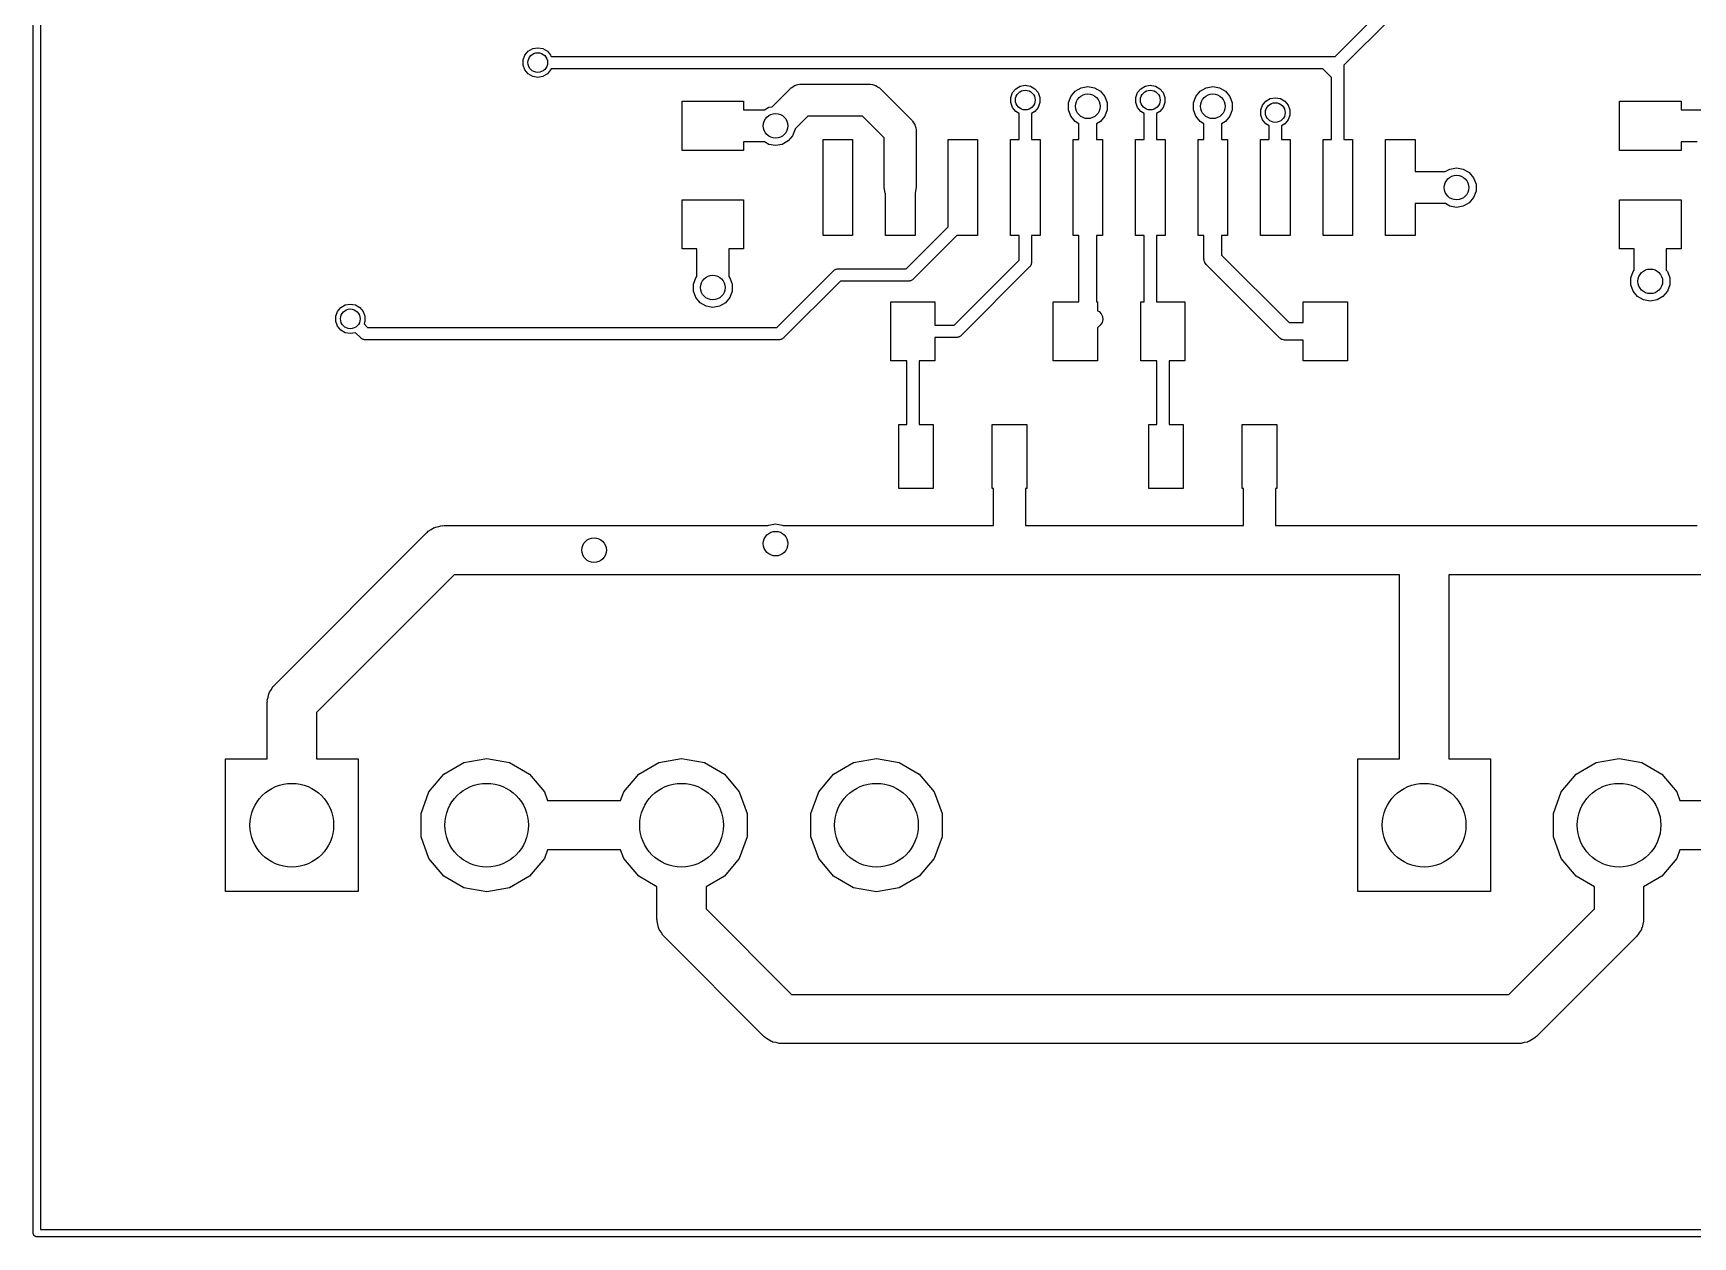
# Model space of a CAD drawing. Extents: x 25 to 125, y -125 to -25.
# Drawn here: x 24.93 to 58.65, y -125.08 to -100.62 of the extents above; entities that cross this region are included whole.
import ezdxf

# ---------------------------------------------------------------- set-up
doc = ezdxf.new("R2010")
doc.units = 0
doc.header["$MEASUREMENT"] = 0
doc.layers.add('BLACK', color=7, linetype='CONTINUOUS')

msp = doc.modelspace()

# ---------------------------------------------------------------- linework, layer by layer
at = {"layer": 'Black'}
for p, q in [((24.925, -125), (24.925, -25)), ((25.075, -25.075), (25.075, -124.925)), ((51.3832, -101.094), (52.3626, -100.115)), ((52.5028, -100.328), (51.56, -101.271)), ((34.8824, -101.167), (34.9182, -101.068)), ((34.8824, -101.271), (34.8824, -101.167)), ((34.9182, -101.068), (34.9854, -100.988)), ((34.9854, -100.988), (35.076, -100.936)), ((35.076, -100.936), (35.179, -100.918)), ((35.179, -100.918), (35.282, -100.936)), ((35.282, -100.936), (35.3726, -100.988)), ((35.3726, -100.988), (35.4398, -101.068)), ((35.4398, -101.068), (35.4491, -101.094)), ((35.4491, -101.094), (51.181, -101.094)), ((51.181, -101.094), (51.3832, -101.094)), ((34.9182, -101.37), (34.8824, -101.271)), ((34.9854, -101.45), (34.9182, -101.37)), ((35.076, -101.502), (34.9854, -101.45)), ((35.179, -101.52), (35.076, -101.502)), ((35.282, -101.502), (35.179, -101.52)), ((35.3726, -101.45), (35.282, -101.502)), ((35.4398, -101.37), (35.3726, -101.45)), ((35.4491, -101.344), (35.4398, -101.37)), ((51.1292, -101.344), (35.4491, -101.344)), ((51.31, -101.525), (51.1292, -101.344)), ((51.56, -101.271), (51.56, -101.473)), ((51.56, -101.473), (51.56, -102.785)), ((39.9395, -102.116), (40.3042, -101.751)), ((40.3042, -101.751), (40.3159, -101.743)), ((40.3159, -101.743), (40.3251, -101.732)), ((40.3251, -101.732), (40.3619, -101.711)), ((40.3619, -101.711), (40.3967, -101.686)), ((40.3967, -101.686), (40.4105, -101.683)), ((40.4105, -101.683), (40.4228, -101.676)), ((40.4228, -101.676), (40.4647, -101.668)), ((40.4647, -101.668), (40.5057, -101.657)), ((40.5057, -101.657), (40.5199, -101.658)), ((40.5199, -101.658), (40.534, -101.656)), ((40.534, -101.656), (41.91, -101.656)), ((41.91, -101.656), (41.9241, -101.658)), ((41.9241, -101.658), (41.9383, -101.657)), ((41.9383, -101.657), (41.9793, -101.668)), ((41.9793, -101.668), (42.0212, -101.676)), ((42.0212, -101.676), (42.0335, -101.683)), ((42.0335, -101.683), (42.0474, -101.686)), ((42.0474, -101.686), (42.0821, -101.711)), ((42.0821, -101.711), (42.1189, -101.732)), ((42.1189, -101.732), (42.1281, -101.743)), ((42.1281, -101.743), (42.1398, -101.751)), ((42.1398, -101.751), (42.7748, -102.386)), ((44.7884, -101.929), (44.8242, -101.83)), ((44.8242, -101.83), (44.8914, -101.75)), ((44.8914, -101.75), (44.982, -101.698)), ((44.982, -101.698), (45.085, -101.68)), ((45.085, -101.68), (45.188, -101.698)), ((45.188, -101.698), (45.2786, -101.75)), ((45.2786, -101.75), (45.3458, -101.83)), ((45.3458, -101.83), (45.3816, -101.929)), ((46.0073, -101.907), (46.0969, -101.8)), ((46.0969, -101.8), (46.2177, -101.731)), ((46.2177, -101.731), (46.355, -101.706)), ((46.355, -101.706), (46.4923, -101.731)), ((46.4923, -101.731), (46.6131, -101.8)), ((46.6131, -101.8), (46.7027, -101.907)), ((47.3284, -101.929), (47.3642, -101.83)), ((47.3642, -101.83), (47.4314, -101.75)), ((47.4314, -101.75), (47.522, -101.698)), ((47.522, -101.698), (47.625, -101.68)), ((47.625, -101.68), (47.728, -101.698)), ((47.728, -101.698), (47.8186, -101.75)), ((47.8186, -101.75), (47.8858, -101.83)), ((47.8858, -101.83), (47.9216, -101.929)), ((48.5473, -101.907), (48.6369, -101.8)), ((48.6369, -101.8), (48.7577, -101.731)), ((48.7577, -101.731), (48.895, -101.706)), ((48.895, -101.706), (49.0323, -101.731)), ((49.0323, -101.731), (49.1531, -101.8)), ((49.1531, -101.8), (49.2427, -101.907)), ((51.31, -102.785), (51.31, -101.525)), ((38.11, -103.005), (38.11, -102.005)), ((38.11, -102.005), (39.36, -102.005)), ((39.36, -102.005), (39.36, -102.18)), ((39.36, -102.18), (39.7821, -102.18)), ((39.7821, -102.18), (39.8727, -102.128)), ((39.8727, -102.128), (39.9395, -102.116)), ((44.7884, -102.033), (44.7884, -101.929)), ((44.8242, -102.132), (44.7884, -102.033)), ((44.8914, -102.212), (44.8242, -102.132)), ((45.3458, -102.132), (45.2786, -102.212)), ((45.3816, -102.033), (45.3458, -102.132)), ((45.3816, -101.929), (45.3816, -102.033)), ((45.9596, -102.038), (46.0073, -101.907)), ((45.9596, -102.178), (45.9596, -102.038)), ((46.0073, -102.309), (45.9596, -102.178)), ((46.7027, -101.907), (46.7504, -102.038)), ((46.7504, -102.178), (46.7027, -102.309)), ((46.7504, -102.038), (46.7504, -102.178)), ((47.3284, -102.033), (47.3284, -101.929)), ((47.3642, -102.132), (47.3284, -102.033)), ((47.4314, -102.212), (47.3642, -102.132)), ((47.8858, -102.132), (47.8186, -102.212)), ((47.9216, -102.033), (47.8858, -102.132)), ((47.9216, -101.929), (47.9216, -102.033)), ((48.4996, -102.038), (48.5473, -101.907)), ((48.4996, -102.178), (48.4996, -102.038)), ((48.5473, -102.309), (48.4996, -102.178)), ((49.2427, -101.907), (49.2904, -102.038)), ((49.2904, -102.178), (49.2427, -102.309)), ((49.2904, -102.038), (49.2904, -102.178)), ((49.8684, -102.183), (49.9042, -102.084)), ((49.8684, -102.287), (49.8684, -102.183)), ((49.9042, -102.084), (49.9714, -102.004)), ((49.9714, -102.004), (50.062, -101.952)), ((50.062, -101.952), (50.165, -101.934)), ((50.165, -101.934), (50.268, -101.952)), ((50.268, -101.952), (50.3586, -102.004)), ((50.3586, -102.004), (50.4258, -102.084)), ((50.4258, -102.084), (50.4616, -102.183)), ((50.4616, -102.183), (50.4616, -102.287)), ((57.16, -103.005), (57.16, -102.005)), ((57.16, -102.005), (58.41, -102.005)), ((58.41, -102.005), (58.41, -102.18)), ((58.41, -102.18), (58.9254, -102.18)), ((40.6686, -102.306), (40.4054, -102.569)), ((41.7754, -102.306), (40.6686, -102.306)), ((42.22, -102.751), (41.7754, -102.306)), ((42.7748, -102.386), (42.783, -102.398)), ((42.783, -102.398), (42.794, -102.407)), ((42.794, -102.407), (42.8152, -102.444)), ((42.8152, -102.444), (42.8396, -102.479)), ((42.8396, -102.479), (42.8433, -102.492)), ((42.8433, -102.492), (42.8504, -102.505)), ((42.8504, -102.505), (42.8578, -102.547)), ((44.96, -102.251), (44.8914, -102.212)), ((44.96, -102.785), (44.96, -102.251)), ((45.2786, -102.212), (45.21, -102.251)), ((45.21, -102.251), (45.21, -102.785)), ((46.0969, -102.416), (46.0073, -102.309)), ((46.175, -102.461), (46.0969, -102.416)), ((46.175, -102.785), (46.175, -102.461)), ((46.6131, -102.416), (46.535, -102.461)), ((46.535, -102.461), (46.535, -102.785)), ((46.7027, -102.309), (46.6131, -102.416)), ((47.5, -102.251), (47.4314, -102.212)), ((47.5, -102.785), (47.5, -102.251)), ((47.8186, -102.212), (47.75, -102.251)), ((47.75, -102.251), (47.75, -102.785)), ((48.6369, -102.416), (48.5473, -102.309)), ((48.715, -102.461), (48.6369, -102.416)), ((48.715, -102.785), (48.715, -102.461)), ((49.1531, -102.416), (49.075, -102.461)), ((49.075, -102.461), (49.075, -102.785)), ((49.2427, -102.309), (49.1531, -102.416)), ((49.9042, -102.386), (49.8684, -102.287)), ((49.9714, -102.466), (49.9042, -102.386)), ((50.04, -102.505), (49.9714, -102.466)), ((50.04, -102.785), (50.04, -102.505)), ((50.3586, -102.466), (50.29, -102.505)), ((50.29, -102.505), (50.29, -102.785)), ((50.4258, -102.386), (50.3586, -102.466)), ((50.4616, -102.287), (50.4258, -102.386)), ((39.7821, -102.83), (39.36, -102.83)), ((39.36, -102.83), (39.36, -103.005)), ((39.8727, -102.882), (39.7821, -102.83)), ((40.2681, -102.813), (40.1473, -102.882)), ((40.3577, -102.706), (40.2681, -102.813)), ((40.4054, -102.575), (40.3577, -102.706)), ((40.4054, -102.569), (40.4054, -102.575)), ((40.975, -104.735), (40.975, -102.785)), ((40.975, -102.785), (41.575, -102.785)), ((41.575, -102.785), (41.575, -104.735)), ((42.22, -103.76), (42.22, -102.751)), ((42.8578, -102.547), (42.8688, -102.588)), ((42.8688, -102.588), (42.8675, -102.602)), ((42.8675, -102.602), (42.87, -102.616)), ((42.87, -102.616), (42.87, -103.76)), ((43.515, -104.558), (43.515, -102.785)), ((43.515, -102.785), (44.115, -102.785)), ((44.115, -102.785), (44.115, -104.735)), ((44.785, -104.735), (44.785, -102.785)), ((44.785, -102.785), (44.96, -102.785)), ((45.21, -102.785), (45.385, -102.785)), ((45.385, -102.785), (45.385, -104.735)), ((46.055, -104.735), (46.055, -102.785)), ((46.055, -102.785), (46.175, -102.785)), ((46.535, -102.785), (46.655, -102.785)), ((46.655, -102.785), (46.655, -104.735)), ((47.325, -104.735), (47.325, -102.785)), ((47.325, -102.785), (47.5, -102.785)), ((47.75, -102.785), (47.925, -102.785)), ((47.925, -102.785), (47.925, -104.735)), ((48.595, -104.735), (48.595, -102.785)), ((48.595, -102.785), (48.715, -102.785)), ((49.075, -102.785), (49.195, -102.785)), ((49.195, -102.785), (49.195, -104.735)), ((49.865, -104.735), (49.865, -102.785)), ((49.865, -102.785), (50.04, -102.785)), ((50.29, -102.785), (50.465, -102.785)), ((50.465, -102.785), (50.465, -104.735)), ((51.135, -104.735), (51.135, -102.785)), ((51.135, -102.785), (51.31, -102.785)), ((51.56, -102.785), (51.735, -102.785)), ((51.735, -102.785), (51.735, -104.735)), ((52.405, -104.735), (52.405, -102.785)), ((52.405, -102.785), (53.005, -102.785)), ((53.005, -102.785), (53.005, -103.435)), ((58.735, -102.83), (58.41, -102.83)), ((58.41, -102.83), (58.41, -103.005)), ((39.36, -103.005), (38.11, -103.005)), ((40.01, -102.907), (39.8727, -102.882)), ((40.1473, -102.882), (40.01, -102.907)), ((58.41, -103.005), (57.16, -103.005)), ((53.005, -103.435), (53.6183, -103.435)), ((53.6183, -103.435), (53.7107, -103.382)), ((53.7107, -103.382), (53.848, -103.357)), ((53.848, -103.357), (53.9853, -103.382)), ((53.9853, -103.382), (54.1061, -103.451)), ((54.1061, -103.451), (54.1957, -103.558)), ((42.2396, -103.871), (42.22, -103.76)), ((42.87, -103.76), (42.8504, -103.871)), ((54.1957, -103.558), (54.2434, -103.689)), ((54.2434, -103.829), (54.1957, -103.96)), ((54.2434, -103.689), (54.2434, -103.829)), ((38.11, -105.005), (38.11, -104.005)), ((38.11, -104.005), (39.36, -104.005)), ((39.36, -104.005), (39.36, -105.005)), ((42.245, -103.881), (42.2396, -103.871)), ((42.245, -104.735), (42.245, -103.881)), ((42.8504, -103.871), (42.845, -103.881)), ((42.845, -103.881), (42.845, -104.735)), ((53.6218, -104.085), (53.005, -104.085)), ((53.005, -104.085), (53.005, -104.735)), ((53.7107, -104.136), (53.6218, -104.085)), ((53.848, -104.161), (53.7107, -104.136)), ((53.9853, -104.136), (53.848, -104.161)), ((54.1061, -104.067), (53.9853, -104.136)), ((54.1957, -103.96), (54.1061, -104.067)), ((57.16, -105.005), (57.16, -104.005)), ((57.16, -104.005), (58.41, -104.005)), ((58.41, -104.005), (58.41, -105.005)), ((41.575, -104.735), (40.975, -104.735)), ((42.845, -104.735), (42.245, -104.735)), ((42.6612, -105.412), (43.515, -104.558)), ((43.6918, -104.735), (42.8014, -105.625)), ((44.115, -104.735), (43.6918, -104.735)), ((44.96, -104.735), (44.785, -104.735)), ((44.96, -105.231), (44.96, -104.735)), ((45.385, -104.735), (45.21, -104.735)), ((45.21, -104.735), (45.21, -105.283)), ((46.175, -104.735), (46.055, -104.735)), ((46.175, -106.08), (46.175, -104.735)), ((46.655, -104.735), (46.535, -104.735)), ((46.535, -104.735), (46.535, -106.08)), ((47.5, -104.735), (47.325, -104.735)), ((47.5, -104.902), (47.5, -104.735)), ((47.925, -104.735), (47.75, -104.735)), ((47.75, -104.735), (47.75, -104.902)), ((48.715, -104.735), (48.595, -104.735)), ((48.715, -105.205), (48.715, -104.735)), ((49.195, -104.735), (49.075, -104.735)), ((49.075, -104.735), (49.075, -105.13)), ((50.465, -104.735), (49.865, -104.735)), ((51.735, -104.735), (51.135, -104.735)), ((53.005, -104.735), (52.405, -104.735)), ((38.41, -105.005), (38.11, -105.005)), ((38.41, -105.563), (38.41, -105.005)), ((39.36, -105.005), (39.06, -105.005)), ((39.06, -105.005), (39.06, -105.563)), ((47.5, -106.08), (47.5, -104.902)), ((47.75, -104.902), (47.75, -106.08)), ((48.7164, -105.213), (48.715, -105.205)), ((48.7157, -105.221), (48.7164, -105.213)), ((49.075, -105.13), (50.4446, -106.5)), ((57.46, -105.005), (57.16, -105.005)), ((57.46, -105.436), (57.46, -105.005)), ((58.41, -105.005), (58.11, -105.005)), ((58.11, -105.005), (58.11, -105.436)), ((40.0342, -106.601), (41.1866, -105.449)), ((41.1866, -105.449), (41.1911, -105.445)), ((41.1911, -105.445), (41.1947, -105.441)), ((41.1947, -105.441), (41.2088, -105.433)), ((41.2088, -105.433), (41.2222, -105.424)), ((41.2222, -105.424), (41.2275, -105.422)), ((41.2275, -105.422), (41.2322, -105.42)), ((41.2322, -105.42), (41.2483, -105.417)), ((41.2483, -105.417), (41.2641, -105.412)), ((41.2641, -105.412), (41.2696, -105.413)), ((41.2696, -105.413), (41.275, -105.412)), ((41.275, -105.412), (42.6612, -105.412)), ((43.6362, -106.555), (44.96, -105.231)), ((45.1734, -105.371), (43.7764, -106.768)), ((45.1765, -105.367), (45.1734, -105.371)), ((45.1808, -105.363), (45.1765, -105.367)), ((45.1889, -105.349), (45.1808, -105.363)), ((45.1983, -105.336), (45.1889, -105.349)), ((45.1997, -105.331), (45.1983, -105.336)), ((45.2025, -105.326), (45.1997, -105.331)), ((45.2053, -105.31), (45.2025, -105.326)), ((45.2095, -105.294), (45.2053, -105.31)), ((45.21, -105.283), (45.209, -105.288)), ((45.209, -105.288), (45.2095, -105.294)), ((48.7218, -105.243), (48.7157, -105.221)), ((48.7259, -105.267), (48.7218, -105.243)), ((48.7298, -105.273), (48.7259, -105.267)), ((48.7319, -105.281), (48.7298, -105.273)), ((48.7454, -105.3), (48.7319, -105.281)), ((48.7571, -105.321), (48.7454, -105.3)), ((48.7632, -105.326), (48.7571, -105.321)), ((48.7677, -105.332), (48.7632, -105.326)), ((50.2427, -106.807), (48.7677, -105.332)), ((57.3896, -105.594), (57.4373, -105.463)), ((57.4373, -105.463), (57.46, -105.436)), ((58.11, -105.436), (58.1327, -105.463)), ((58.1327, -105.463), (58.1804, -105.594)), ((38.3396, -105.721), (38.3873, -105.59)), ((38.3396, -105.861), (38.3396, -105.721)), ((38.3873, -105.992), (38.3396, -105.861)), ((38.3873, -105.59), (38.41, -105.563)), ((39.06, -105.563), (39.0827, -105.59)), ((39.0827, -105.59), (39.1304, -105.721)), ((39.1304, -105.861), (39.0827, -105.992)), ((39.1304, -105.721), (39.1304, -105.861)), ((41.3268, -105.662), (40.1744, -106.814)), ((42.713, -105.662), (41.3268, -105.662)), ((42.7184, -105.661), (42.713, -105.662)), ((42.7239, -105.662), (42.7184, -105.661)), ((42.7397, -105.657), (42.7239, -105.662)), ((42.7558, -105.654), (42.7397, -105.657)), ((42.7605, -105.652), (42.7558, -105.654)), ((42.7658, -105.65), (42.7605, -105.652)), ((42.7792, -105.641), (42.7658, -105.65)), ((42.7933, -105.633), (42.7792, -105.641)), ((42.7969, -105.629), (42.7933, -105.633)), ((42.8014, -105.625), (42.7969, -105.629)), ((57.3896, -105.734), (57.3896, -105.594)), ((57.4373, -105.865), (57.3896, -105.734)), ((57.5269, -105.972), (57.4373, -105.865)), ((58.1327, -105.865), (58.0431, -105.972)), ((58.1804, -105.734), (58.1327, -105.865)), ((58.1804, -105.594), (58.1804, -105.734)), ((31.1082, -106.275), (31.1754, -106.195)), ((31.1754, -106.195), (31.266, -106.143)), ((31.266, -106.143), (31.369, -106.125)), ((31.369, -106.125), (31.472, -106.143)), ((31.472, -106.143), (31.5626, -106.195)), ((31.5626, -106.195), (31.6298, -106.275)), ((38.4769, -106.099), (38.3873, -105.992)), ((38.5977, -106.168), (38.4769, -106.099)), ((38.735, -106.193), (38.5977, -106.168)), ((38.8723, -106.168), (38.735, -106.193)), ((38.9931, -106.099), (38.8723, -106.168)), ((39.0827, -105.992), (38.9931, -106.099)), ((42.35, -107.28), (42.35, -106.08)), ((42.35, -106.08), (43.25, -106.08)), ((43.25, -106.08), (43.25, -106.555)), ((45.65, -107.28), (45.65, -106.08)), ((45.65, -106.08), (46.175, -106.08)), ((46.535, -106.08), (46.55, -106.08)), ((46.55, -106.08), (46.55, -106.261)), ((47.43, -107.28), (47.43, -106.08)), ((47.43, -106.08), (47.5, -106.08)), ((47.75, -106.08), (48.33, -106.08)), ((48.33, -106.08), (48.33, -107.28)), ((50.73, -106.5), (50.73, -106.08)), ((50.73, -106.08), (51.63, -106.08)), ((51.63, -106.08), (51.63, -107.28)), ((57.6477, -106.041), (57.5269, -105.972)), ((57.785, -106.066), (57.6477, -106.041)), ((57.9223, -106.041), (57.785, -106.066)), ((58.0431, -105.972), (57.9223, -106.041)), ((31.0724, -106.374), (31.1082, -106.275)), ((31.0724, -106.478), (31.0724, -106.374)), ((31.1082, -106.577), (31.0724, -106.478)), ((31.6298, -106.275), (31.6656, -106.374)), ((31.6656, -106.478), (31.6476, -106.528)), ((31.6476, -106.528), (31.7208, -106.601)), ((31.6656, -106.374), (31.6656, -106.478)), ((43.25, -106.555), (43.6362, -106.555)), ((46.55, -106.261), (46.5852, -106.278)), ((46.6093, -106.552), (46.55, -106.612)), ((46.5852, -106.278), (46.6294, -106.322)), ((46.6451, -106.501), (46.6093, -106.552)), ((46.6294, -106.322), (46.6559, -106.378)), ((46.6613, -106.441), (46.6451, -106.501)), ((46.6559, -106.378), (46.6613, -106.441)), ((50.4446, -106.5), (50.73, -106.5)), ((31.1754, -106.657), (31.1082, -106.577)), ((31.266, -106.709), (31.1754, -106.657)), ((31.369, -106.727), (31.266, -106.709)), ((31.472, -106.709), (31.369, -106.727)), ((31.474, -106.708), (31.472, -106.709)), ((31.5806, -106.814), (31.474, -106.708)), ((31.5851, -106.818), (31.5806, -106.814)), ((31.5886, -106.822), (31.5851, -106.818)), ((31.6028, -106.83), (31.5886, -106.822)), ((31.6162, -106.839), (31.6028, -106.83)), ((31.6215, -106.841), (31.6162, -106.839)), ((31.6262, -106.843), (31.6215, -106.841)), ((31.6423, -106.846), (31.6262, -106.843)), ((31.6581, -106.851), (31.6423, -106.846)), ((31.6636, -106.85), (31.6581, -106.851)), ((31.669, -106.851), (31.6636, -106.85)), ((40.086, -106.851), (31.669, -106.851)), ((31.7208, -106.601), (40.0342, -106.601)), ((40.0914, -106.85), (40.086, -106.851)), ((40.0969, -106.851), (40.0914, -106.85)), ((40.1127, -106.846), (40.0969, -106.851)), ((40.1288, -106.843), (40.1127, -106.846)), ((40.1335, -106.841), (40.1288, -106.843)), ((40.1388, -106.839), (40.1335, -106.841)), ((40.1522, -106.83), (40.1388, -106.839)), ((40.1663, -106.822), (40.1522, -106.83)), ((40.1699, -106.818), (40.1663, -106.822)), ((40.1744, -106.814), (40.1699, -106.818)), ((43.688, -106.805), (43.25, -106.805)), ((43.25, -106.805), (43.25, -107.28)), ((43.6934, -106.804), (43.688, -106.805)), ((43.6989, -106.805), (43.6934, -106.804)), ((43.7147, -106.8), (43.6989, -106.805)), ((43.7308, -106.797), (43.7147, -106.8)), ((43.7355, -106.795), (43.7308, -106.797)), ((43.7408, -106.793), (43.7355, -106.795)), ((43.7542, -106.784), (43.7408, -106.793)), ((43.7683, -106.776), (43.7542, -106.784)), ((43.7719, -106.772), (43.7683, -106.776)), ((43.7764, -106.768), (43.7719, -106.772)), ((46.55, -106.612), (46.55, -107.28)), ((50.2492, -106.812), (50.2427, -106.807)), ((50.2543, -106.818), (50.2492, -106.812)), ((50.2747, -106.83), (50.2543, -106.818)), ((50.2939, -106.843), (50.2747, -106.83)), ((50.3016, -106.845), (50.2939, -106.843)), ((50.3084, -106.849), (50.3016, -106.845)), ((50.3316, -106.853), (50.3084, -106.849)), ((50.3543, -106.859), (50.3316, -106.853)), ((50.3622, -106.859), (50.3543, -106.859)), ((50.37, -106.86), (50.3622, -106.859)), ((50.73, -106.86), (50.37, -106.86)), ((50.73, -107.28), (50.73, -106.86)), ((42.675, -107.28), (42.35, -107.28)), ((42.675, -108.57), (42.675, -107.28)), ((43.25, -107.28), (42.925, -107.28)), ((42.925, -107.28), (42.925, -108.57)), ((46.55, -107.28), (45.65, -107.28)), ((47.755, -107.28), (47.43, -107.28)), ((47.755, -108.57), (47.755, -107.28)), ((48.33, -107.28), (48.005, -107.28)), ((48.005, -107.28), (48.005, -108.57)), ((51.63, -107.28), (50.73, -107.28)), ((42.515, -109.87), (42.515, -108.57)), ((42.515, -108.57), (42.675, -108.57)), ((42.925, -108.57), (43.215, -108.57)), ((43.215, -108.57), (43.215, -109.87)), ((44.415, -109.87), (44.415, -108.57)), ((44.415, -108.57), (45.115, -108.57)), ((45.115, -108.57), (45.115, -109.87)), ((47.595, -109.87), (47.595, -108.57)), ((47.595, -108.57), (47.755, -108.57)), ((48.005, -108.57), (48.295, -108.57)), ((48.295, -108.57), (48.295, -109.87)), ((49.495, -109.87), (49.495, -108.57)), ((49.495, -108.57), (50.195, -108.57)), ((50.195, -108.57), (50.195, -109.87)), ((43.215, -109.87), (42.515, -109.87)), ((44.44, -109.87), (44.415, -109.87)), ((44.44, -110.625), (44.44, -109.87)), ((45.115, -109.87), (45.09, -109.87)), ((45.09, -109.87), (45.09, -110.625)), ((48.295, -109.87), (47.595, -109.87)), ((49.52, -109.87), (49.495, -109.87)), ((49.52, -110.625), (49.52, -109.87)), ((50.195, -109.87), (50.17, -109.87)), ((50.17, -109.87), (50.17, -110.625)), ((39.8727, -110.616), (40.01, -110.591)), ((40.01, -110.591), (40.1473, -110.616)), ((29.8264, -113.865), (32.9204, -110.771)), ((32.9204, -110.771), (32.9385, -110.759)), ((32.9385, -110.759), (32.9526, -110.742)), ((32.9526, -110.742), (33.0092, -110.709)), ((33.0092, -110.709), (33.0627, -110.672)), ((33.0627, -110.672), (33.0839, -110.666)), ((33.0839, -110.666), (33.103, -110.655)), ((33.103, -110.655), (33.1673, -110.644)), ((33.1673, -110.644), (33.2304, -110.627)), ((33.2304, -110.627), (33.2523, -110.629)), ((33.2523, -110.629), (33.274, -110.625)), ((33.274, -110.625), (36.322, -110.625)), ((36.322, -110.625), (39.8565, -110.625)), ((39.8565, -110.625), (39.8727, -110.616)), ((40.1473, -110.616), (40.1635, -110.625)), ((40.1635, -110.625), (44.44, -110.625)), ((45.09, -110.625), (49.52, -110.625)), ((50.17, -110.625), (53.213, -110.625)), ((53.213, -110.625), (58.735, -110.625)), ((33.4811, -111.625), (30.68, -114.426)), ((36.322, -111.625), (33.4811, -111.625)), ((39.878, -111.625), (36.322, -111.625)), ((44.831, -111.625), (39.878, -111.625)), ((49.911, -111.625), (44.831, -111.625)), ((52.69, -111.625), (49.911, -111.625)), ((52.69, -115.363), (52.69, -111.625)), ((59.055, -111.625), (53.69, -111.625)), ((53.69, -111.625), (53.69, -115.363)), ((29.7268, -114.008), (29.7643, -113.954)), ((29.7643, -113.954), (29.797, -113.898)), ((29.797, -113.898), (29.8138, -113.883)), ((29.8138, -113.883), (29.8264, -113.865)), ((29.68, -114.219), (29.6838, -114.197)), ((29.68, -115.363), (29.68, -114.219)), ((29.6819, -114.175), (29.6988, -114.112)), ((29.6838, -114.197), (29.6819, -114.175)), ((29.6988, -114.112), (29.7102, -114.048)), ((29.7102, -114.048), (29.7212, -114.029)), ((29.7212, -114.029), (29.7268, -114.008)), ((30.68, -114.426), (30.68, -115.363)), ((28.83, -118.063), (28.83, -115.363)), ((28.83, -115.363), (29.68, -115.363)), ((30.68, -115.363), (31.53, -115.363)), ((31.53, -115.363), (31.53, -118.063)), ((33.2689, -115.675), (33.6765, -115.44)), ((33.6765, -115.44), (34.14, -115.358)), ((34.14, -115.358), (34.6035, -115.44)), ((34.6035, -115.44), (35.0111, -115.675)), ((37.2289, -115.675), (37.6365, -115.44)), ((37.6365, -115.44), (38.1, -115.358)), ((38.1, -115.358), (38.5635, -115.44)), ((38.5635, -115.44), (38.9711, -115.675)), ((41.1889, -115.675), (41.5965, -115.44)), ((41.5965, -115.44), (42.06, -115.358)), ((42.06, -115.358), (42.5235, -115.44)), ((42.5235, -115.44), (42.9311, -115.675)), ((51.84, -118.063), (51.84, -115.363)), ((51.84, -115.363), (52.69, -115.363)), ((53.69, -115.363), (54.54, -115.363)), ((54.54, -115.363), (54.54, -118.063)), ((56.2789, -115.675), (56.6865, -115.44)), ((56.6865, -115.44), (57.15, -115.358)), ((57.15, -115.358), (57.6135, -115.44)), ((57.6135, -115.44), (58.0211, -115.675)), ((32.9664, -116.035), (33.2689, -115.675)), ((35.0111, -115.675), (35.3136, -116.035)), ((36.9264, -116.035), (37.2289, -115.675)), ((38.9711, -115.675), (39.2736, -116.035)), ((40.8864, -116.035), (41.1889, -115.675)), ((42.9311, -115.675), (43.2336, -116.035)), ((55.9764, -116.035), (56.2789, -115.675)), ((58.0211, -115.675), (58.3236, -116.035)), ((32.8054, -116.478), (32.9664, -116.035)), ((35.3136, -116.035), (35.3782, -116.213)), ((35.3782, -116.213), (36.8618, -116.213)), ((36.8618, -116.213), (36.9264, -116.035)), ((39.2736, -116.035), (39.4346, -116.478)), ((40.7254, -116.478), (40.8864, -116.035)), ((43.2336, -116.035), (43.3946, -116.478)), ((55.8154, -116.478), (55.9764, -116.035)), ((58.3236, -116.035), (58.3882, -116.213)), ((58.3882, -116.213), (59.8718, -116.213)), ((32.8054, -116.948), (32.8054, -116.478)), ((39.4346, -116.478), (39.4346, -116.948)), ((40.7254, -116.948), (40.7254, -116.478)), ((43.3946, -116.478), (43.3946, -116.948)), ((55.8154, -116.948), (55.8154, -116.478)), ((32.9664, -117.391), (32.8054, -116.948)), ((39.4346, -116.948), (39.2736, -117.391)), ((40.8864, -117.391), (40.7254, -116.948)), ((43.3946, -116.948), (43.2336, -117.391)), ((55.9764, -117.391), (55.8154, -116.948)), ((35.3782, -117.213), (35.3136, -117.391)), ((36.8618, -117.213), (35.3782, -117.213)), ((36.9264, -117.391), (36.8618, -117.213)), ((58.3882, -117.213), (58.3236, -117.391)), ((59.8718, -117.213), (58.3882, -117.213)), ((33.2689, -117.751), (32.9664, -117.391)), ((35.3136, -117.391), (35.0111, -117.751)), ((37.2289, -117.751), (36.9264, -117.391)), ((39.2736, -117.391), (38.9711, -117.751)), ((41.1889, -117.751), (40.8864, -117.391)), ((43.2336, -117.391), (42.9311, -117.751)), ((56.2789, -117.751), (55.9764, -117.391)), ((58.3236, -117.391), (58.0211, -117.751)), ((33.6765, -117.986), (33.2689, -117.751)), ((34.14, -118.068), (33.6765, -117.986)), ((34.6035, -117.986), (34.14, -118.068)), ((35.0111, -117.751), (34.6035, -117.986)), ((37.6, -117.965), (37.2289, -117.751)), ((37.6, -118.622), (37.6, -117.965)), ((38.9711, -117.751), (38.6, -117.965)), ((38.6, -117.965), (38.6, -118.415)), ((41.5965, -117.986), (41.1889, -117.751)), ((42.06, -118.068), (41.5965, -117.986)), ((42.5235, -117.986), (42.06, -118.068)), ((42.9311, -117.751), (42.5235, -117.986)), ((56.65, -117.965), (56.2789, -117.751)), ((56.65, -118.411), (56.65, -117.965)), ((58.0211, -117.751), (57.65, -117.965)), ((57.65, -117.965), (57.65, -118.618)), ((31.53, -118.063), (28.83, -118.063)), ((54.54, -118.063), (51.84, -118.063)), ((37.6038, -118.644), (37.6, -118.622)), ((37.6019, -118.666), (37.6038, -118.644)), ((37.6188, -118.729), (37.6019, -118.666)), ((38.6, -118.415), (40.3349, -120.15)), ((54.9109, -120.15), (56.65, -118.411)), ((57.6481, -118.662), (57.6312, -118.725)), ((57.65, -118.618), (57.6462, -118.64)), ((57.6462, -118.64), (57.6481, -118.662)), ((37.6302, -118.793), (37.6188, -118.729)), ((37.6412, -118.812), (37.6302, -118.793)), ((37.6468, -118.833), (37.6412, -118.812)), ((37.6843, -118.887), (37.6468, -118.833)), ((37.717, -118.944), (37.6843, -118.887)), ((37.7338, -118.958), (37.717, -118.944)), ((37.7464, -118.976), (37.7338, -118.958)), ((39.7743, -121.004), (37.7464, -118.976)), ((57.5036, -118.972), (55.4716, -121.004)), ((57.5162, -118.954), (57.5036, -118.972)), ((57.533, -118.939), (57.5162, -118.954)), ((57.5657, -118.883), (57.533, -118.939)), ((57.6032, -118.829), (57.5657, -118.883)), ((57.6088, -118.808), (57.6032, -118.829)), ((57.6198, -118.789), (57.6088, -118.808)), ((57.6312, -118.725), (57.6198, -118.789)), ((40.3349, -120.15), (54.9109, -120.15)), ((39.7923, -121.016), (39.7743, -121.004)), ((39.8064, -121.033), (39.7923, -121.016)), ((39.863, -121.066), (39.8064, -121.033)), ((39.9165, -121.103), (39.863, -121.066)), ((55.3828, -121.066), (55.3293, -121.103)), ((55.4394, -121.033), (55.3828, -121.066)), ((55.4535, -121.016), (55.4394, -121.033)), ((55.4716, -121.004), (55.4535, -121.016)), ((39.9377, -121.109), (39.9165, -121.103)), ((39.9568, -121.12), (39.9377, -121.109)), ((40.0211, -121.131), (39.9568, -121.12)), ((40.0842, -121.148), (40.0211, -121.131)), ((40.1061, -121.146), (40.0842, -121.148)), ((40.1278, -121.15), (40.1061, -121.146)), ((55.118, -121.15), (40.1278, -121.15)), ((55.1397, -121.146), (55.118, -121.15)), ((55.1616, -121.148), (55.1397, -121.146)), ((55.2247, -121.131), (55.1616, -121.148)), ((55.289, -121.12), (55.2247, -121.131)), ((55.3081, -121.109), (55.289, -121.12)), ((55.3293, -121.103), (55.3081, -121.109)), ((24.9261, -125.006), (24.925, -125)), ((24.9261, -125.013), (24.9261, -125.006)), ((24.9284, -125.019), (24.9261, -125.013)), ((24.9295, -125.026), (24.9284, -125.019)), ((24.9328, -125.031), (24.9295, -125.026)), ((24.935, -125.037), (24.9328, -125.031)), ((24.9393, -125.043), (24.935, -125.037)), ((24.9425, -125.048), (24.9393, -125.043)), ((24.9476, -125.052), (24.9425, -125.048)), ((24.9518, -125.057), (24.9476, -125.052)), ((24.9575, -125.061), (24.9518, -125.057)), ((24.9625, -125.065), (24.9575, -125.061)), ((24.9687, -125.067), (24.9625, -125.065)), ((24.9743, -125.07), (24.9687, -125.067)), ((24.9808, -125.072), (24.9743, -125.07)), ((24.987, -125.074), (24.9808, -125.072)), ((24.9935, -125.074), (24.987, -125.074)), ((25, -125.075), (24.9935, -125.074)), ((125, -125.075), (25, -125.075)), ((25.075, -124.925), (124.925, -124.925))]:
    msp.add_line(p, q, dxfattribs=at)
for centre, radius in [((35.179, -101.219), 0.2), ((45.085, -101.981), 0.2), ((47.625, -101.981), 0.2), ((46.355, -102.108), 0.25), ((48.895, -102.108), 0.25), ((50.165, -102.235), 0.2), ((40.01, -102.505), 0.25), ((53.848, -103.759), 0.25), ((38.735, -105.791), 0.25), ((57.785, -105.664), 0.25), ((31.369, -106.426), 0.2), ((36.322, -111.125), 0.25), ((40.01, -110.993), 0.25), ((30.18, -116.713), 0.85), ((30.18, -116.713), 0.85), ((34.14, -116.713), 0.85), ((34.14, -116.713), 0.85), ((38.1, -116.713), 0.85), ((38.1, -116.713), 0.85), ((42.06, -116.713), 0.85), ((42.06, -116.713), 0.85), ((53.19, -116.713), 0.85), ((53.19, -116.713), 0.85), ((57.15, -116.713), 0.85), ((57.15, -116.713), 0.85)]:
    msp.add_circle(centre, radius, dxfattribs=at)

doc.saveas('drawing.dxf')
